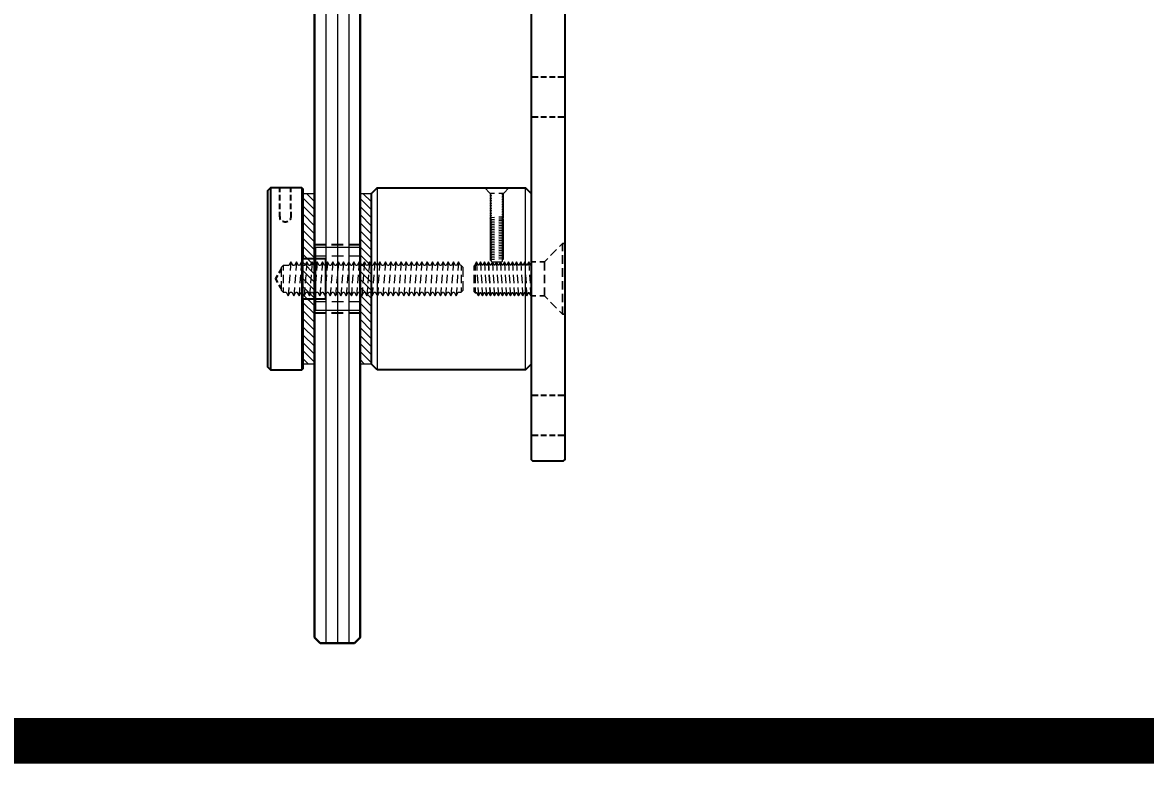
# Model space of a CAD drawing. Header units: inches. Extents: x -2661 to 42767, y -1222 to 9099.
# Drawn here: x 2313.48 to 2325.81, y 1856.34 to 1864.49 of the extents above; entities that cross this region are included whole.
import ezdxf
from ezdxf import colors
from ezdxf.entities.mleader import LeaderData, LeaderLine
from ezdxf.math import Vec2, Vec3

# ---------------------------------------------------------------- set-up
doc = ezdxf.new("R2010")
doc.units = ezdxf.units.IN
doc.header["$LTSCALE"] = 12
doc.header["$MEASUREMENT"] = 0
doc.layers.add('S-ANNO-NOTE', color=4, linetype='CONTINUOUS')
doc.layers.add('S-ARCH', color=1, linetype='CONTINUOUS')
doc.styles.add('Arial', font='arial.ttf', dxfattribs={"width": 0.85})

msp = doc.modelspace()

# ---------------------------------------------------------------- linework, layer by layer
at = {"layer": 'S-ANNO-NOTE', "color": 191, "const_width": 0.5}
msp.add_lwpolyline([(2238.1311, 1894.59491), (2336.90137, 1894.59491), (2336.90137, 1856.59491), (2238.1311, 1856.59491)], close=True, dxfattribs=at)
at = {"layer": 'S-ARCH', "lineweight": 5}
for points in [[(2317.06512, 1886.68562), (2317.06512, 1857.66842)], [(2316.93982, 1886.59491), (2316.93982, 1857.66842)], [(2316.81453, 1886.50363), (2316.81453, 1857.66842)], [(2316.68924, 1862.42951), (2316.56395, 1862.5548)], [(2316.68924, 1862.51795), (2316.6008, 1862.60639)], [(2317.3157, 1862.42582), (2317.19041, 1862.55112)], [(2317.3157, 1862.51426), (2317.21989, 1862.60639)], [(2317.3157, 1862.60271), (2317.30833, 1862.60639)], [(2316.68924, 1862.34107), (2316.56395, 1862.46636)], [(2317.3157, 1862.33738), (2317.19041, 1862.46267)], [(2316.68924, 1862.25263), (2316.56395, 1862.37792)], [(2316.68924, 1862.16418), (2316.56395, 1862.28948)], [(2317.3157, 1862.24894), (2317.19041, 1862.37423)], [(2317.3157, 1862.1605), (2317.19041, 1862.28579)], [(2316.68924, 1862.07574), (2316.56395, 1862.20104)], [(2317.3157, 1862.07206), (2317.19041, 1862.19735)], [(2316.68924, 1861.9873), (2316.56395, 1862.11259)], [(2316.68924, 1861.89886), (2316.56395, 1862.02415)], [(2317.3157, 1861.98362), (2317.19041, 1862.10891)], [(2317.3157, 1861.89518), (2317.19041, 1862.02047)], [(2316.68924, 1861.81042), (2316.56395, 1861.93571)], [(2317.3157, 1861.80673), (2317.19041, 1861.93203)], [(2316.68924, 1861.72198), (2316.56395, 1861.84727)], [(2317.3157, 1861.71829), (2317.19041, 1861.84359)], [(2316.68924, 1861.63354), (2316.56395, 1861.75883)], [(2316.68924, 1861.5451), (2316.56395, 1861.67039)], [(2317.3157, 1861.62985), (2317.19041, 1861.75514)], [(2317.3157, 1861.54141), (2317.19041, 1861.6667)], [(2316.68924, 1861.45666), (2316.56395, 1861.58195)], [(2317.3157, 1861.45297), (2317.19041, 1861.57826)], [(2316.68924, 1861.3719), (2316.56395, 1861.49351)], [(2316.68924, 1861.28346), (2316.56395, 1861.40506)], [(2317.3157, 1861.36453), (2317.19041, 1861.48982)], [(2316.68924, 1861.19502), (2316.56395, 1861.31662)], [(2317.3157, 1861.27609), (2317.19041, 1861.40138)], [(2317.3157, 1861.18765), (2317.19041, 1861.31294)], [(2316.68924, 1861.10658), (2316.56395, 1861.22818)], [(2317.3157, 1861.09921), (2317.19041, 1861.2245)], [(2316.68924, 1861.01813), (2316.56395, 1861.13974)], [(2316.68924, 1860.92969), (2316.56395, 1861.0513)], [(2317.3157, 1861.01076), (2317.19041, 1861.13606)], [(2317.3157, 1860.92232), (2317.19041, 1861.04761)], [(2316.68924, 1860.84125), (2316.56395, 1860.96654)], [(2317.3157, 1860.83388), (2317.19041, 1860.95917)], [(2316.68924, 1860.75281), (2316.56395, 1860.8781)], [(2316.62291, 1860.7307), (2316.56395, 1860.78966)], [(2317.3157, 1860.74544), (2317.19041, 1860.87073)], [(2317.23831, 1860.7307), (2317.19041, 1860.78229)]]:
    msp.add_lwpolyline(points, dxfattribs=at)
at = {"layer": 'S-ARCH', "lineweight": 30}
msp.add_lwpolyline([(2316.68924, 1876.8066), (2316.68924, 1857.73107), (2316.75189, 1857.66842), (2317.12776, 1857.66842), (2317.19041, 1857.73107), (2317.19041, 1877.13835)], dxfattribs=at)
at = {"layer": 'S-ARCH', "lineweight": 25}
for points in [[(2319.42355, 1859.66941), (2319.43829, 1859.68415), (2319.43829, 1867.65491), (2319.42355, 1867.66965), (2319.08084, 1867.66965), (2319.0661, 1867.65491), (2319.0661, 1859.68415), (2319.08084, 1859.66941)], [(2316.56395, 1861.44929), (2316.81453, 1861.44929), (2316.81453, 1861.88781), (2316.56395, 1861.88781), (2316.56395, 1862.6543), (2316.54921, 1862.66904), (2316.2065, 1862.66904), (2316.17333, 1862.63587), (2316.17333, 1860.70122), (2316.2065, 1860.66805), (2316.54921, 1860.66805), (2316.56395, 1860.68279)], [(2317.37835, 1860.66805), (2317.3157, 1860.7307), (2317.3157, 1862.60639), (2317.37835, 1862.66904), (2319.00345, 1862.66904), (2319.0661, 1862.60639), (2319.0661, 1860.7307), (2319.00345, 1860.66805)]]:
    msp.add_lwpolyline(points, close=True, dxfattribs=at)
for points in [[(2319.0661, 1863.88879), (2319.14348, 1863.88879)], [(2319.17296, 1863.88879), (2319.23561, 1863.88879)], [(2319.26878, 1863.88879), (2319.33142, 1863.88879)], [(2319.3609, 1863.88879), (2319.43829, 1863.88879)], [(2319.0661, 1863.45027), (2319.14348, 1863.45027)], [(2319.17296, 1863.45027), (2319.23561, 1863.45027)], [(2319.26878, 1863.45027), (2319.33142, 1863.45027)], [(2319.3609, 1863.45027), (2319.43829, 1863.45027)], [(2316.2065, 1862.66904), (2316.2065, 1860.66805)], [(2316.306, 1862.66904), (2316.306, 1862.62113)], [(2316.43129, 1862.62113), (2316.43129, 1862.66904)], [(2316.54921, 1862.66904), (2316.54921, 1860.66805)], [(2316.306, 1862.59165), (2316.306, 1862.529)], [(2316.43129, 1862.529), (2316.43129, 1862.59165)], [(2316.306, 1862.49584), (2316.306, 1862.43319)], [(2316.306, 1862.40371), (2316.306, 1862.35581), (2316.30968, 1862.34475), (2316.30968, 1862.3337), (2316.31705, 1862.32264)], [(2316.43129, 1862.40371), (2316.43129, 1862.35581), (2316.43129, 1862.34475), (2316.4276, 1862.3337), (2316.42392, 1862.32264), (2316.42023, 1862.32264)], [(2316.43129, 1862.43319), (2316.43129, 1862.49584)], [(2316.39812, 1862.30053), (2316.38707, 1862.29685), (2316.37601, 1862.29316), (2316.36496, 1862.29316), (2316.3539, 1862.29685), (2316.34285, 1862.30053), (2316.33916, 1862.30053)], [(2316.81453, 1862.04258), (2316.68924, 1862.04258), (2316.68924, 1861.88781)], [(2317.00247, 1862.04258), (2316.87718, 1862.04258)], [(2317.19041, 1861.88781), (2317.19041, 1862.04258), (2317.06512, 1862.04258)], [(2316.32442, 1861.77357), (2316.29863, 1861.73303)], [(2316.68924, 1861.82516), (2316.68924, 1861.69987)], [(2317.19041, 1861.69987), (2317.19041, 1861.82516)], [(2316.28389, 1861.70724), (2316.26177, 1861.67039), (2316.28389, 1861.62985)], [(2316.29863, 1861.60406), (2316.32442, 1861.56352)], [(2316.68924, 1861.63722), (2316.68924, 1861.51193)], [(2317.19041, 1861.51193), (2317.19041, 1861.63722)], [(2316.68924, 1861.44929), (2316.68924, 1861.29451), (2316.81453, 1861.29451)], [(2317.06512, 1861.29451), (2317.19041, 1861.29451), (2317.19041, 1861.44929)], [(2316.87718, 1861.29451), (2317.00247, 1861.29451)], [(2319.14348, 1860.38799), (2319.0661, 1860.38799)], [(2319.23561, 1860.38799), (2319.17296, 1860.38799)], [(2319.33142, 1860.38799), (2319.26878, 1860.38799)], [(2319.43829, 1860.38799), (2319.3609, 1860.38799)], [(2319.14348, 1859.94947), (2319.0661, 1859.94947)], [(2319.23561, 1859.94947), (2319.17296, 1859.94947)], [(2319.33142, 1859.94947), (2319.26878, 1859.94947)], [(2319.43829, 1859.94947), (2319.3609, 1859.94947)]]:
    msp.add_lwpolyline(points, dxfattribs=at)
at = {"layer": 'S-ARCH', "lineweight": 9}
for points in [[(2317.37835, 1862.66904), (2317.37835, 1860.66805)], [(2319.00345, 1860.66805), (2319.00345, 1862.66904)]]:
    msp.add_lwpolyline(points, dxfattribs=at)
at = {"layer": 'S-ARCH', "lineweight": 13}
for points in [[(2318.66443, 1862.66904), (2318.55756, 1862.66904), (2318.61284, 1862.61008), (2318.62021, 1862.61008), (2318.62758, 1862.60639), (2318.62758, 1862.60271), (2318.61284, 1862.59534), (2318.62758, 1862.58797), (2318.62758, 1862.58428), (2318.61284, 1862.57691), (2318.62758, 1862.56954), (2318.62758, 1862.56586), (2318.61284, 1862.55849), (2318.62758, 1862.55112), (2318.62758, 1862.54743), (2318.61284, 1862.54006), (2318.62758, 1862.53269), (2318.62758, 1862.529), (2318.61284, 1862.52163), (2318.62758, 1862.51426), (2318.62758, 1862.51058), (2318.61284, 1862.50321), (2318.62758, 1862.49584), (2318.62758, 1862.49215), (2318.61284, 1862.48478), (2318.62758, 1862.47741), (2318.62758, 1862.47373), (2318.61284, 1862.46636), (2318.62758, 1862.45899), (2318.62758, 1862.4553), (2318.61284, 1862.44793), (2318.62758, 1862.44056), (2318.62758, 1862.43688), (2318.61284, 1862.42951), (2318.62758, 1862.42214), (2318.62758, 1862.41845), (2318.61284, 1862.41108), (2318.62758, 1862.40371), (2318.62758, 1862.40003), (2318.61284, 1862.39266), (2318.62758, 1862.38529), (2318.62758, 1862.3816), (2318.61284, 1862.37423), (2318.62758, 1862.36686), (2318.62758, 1862.36318), (2318.61284, 1862.35581), (2318.62758, 1862.34844), (2318.62758, 1862.34475), (2318.61284, 1862.33738), (2318.62758, 1862.33001), (2318.62758, 1862.32633), (2318.61284, 1862.31896), (2318.62758, 1862.31159), (2318.62758, 1862.3079), (2318.61284, 1862.30053), (2318.62758, 1862.29316), (2318.62758, 1862.28948), (2318.61284, 1862.28211), (2318.62758, 1862.27474), (2318.62758, 1862.27105), (2318.61284, 1862.26368), (2318.62758, 1862.25631), (2318.62758, 1862.25263), (2318.61284, 1862.24526), (2318.62758, 1862.23789), (2318.62758, 1862.2342), (2318.61284, 1862.22683), (2318.62758, 1862.21946), (2318.62758, 1862.21578), (2318.61284, 1862.20841), (2318.62758, 1862.20104), (2318.62758, 1862.19735), (2318.61284, 1862.18998), (2318.62758, 1862.18261), (2318.62758, 1862.17892), (2318.61284, 1862.17155), (2318.62758, 1862.16418), (2318.62758, 1862.1605), (2318.61284, 1862.15313), (2318.62758, 1862.14576), (2318.62758, 1862.14207), (2318.61284, 1862.1347), (2318.62758, 1862.12733), (2318.62758, 1862.12365), (2318.61284, 1862.11628), (2318.62758, 1862.10891), (2318.62758, 1862.10522), (2318.61284, 1862.09785), (2318.62758, 1862.09048), (2318.62758, 1862.0868), (2318.61284, 1862.07943), (2318.62758, 1862.07206), (2318.62758, 1862.06837), (2318.61284, 1862.061), (2318.62758, 1862.05363), (2318.62758, 1862.04995), (2318.61284, 1862.04258), (2318.62758, 1862.03521), (2318.62758, 1862.03152), (2318.61284, 1862.02415), (2318.62758, 1862.01678), (2318.62758, 1862.0131), (2318.61284, 1862.00573), (2318.62758, 1861.99836), (2318.62758, 1861.99467), (2318.61284, 1861.9873), (2318.62758, 1861.97993), (2318.62758, 1861.97625), (2318.61284, 1861.96888), (2318.62758, 1861.96151), (2318.62758, 1861.95782), (2318.61284, 1861.95045), (2318.62758, 1861.94308), (2318.62758, 1861.9394), (2318.61284, 1861.93203), (2318.62758, 1861.92466), (2318.62758, 1861.92097), (2318.61284, 1861.9136), (2318.62758, 1861.90623), (2318.62758, 1861.90255), (2318.61284, 1861.89518), (2318.62758, 1861.88781), (2318.62758, 1861.88412), (2318.61284, 1861.87675), (2318.62758, 1861.86938), (2318.62758, 1861.86201), (2318.63495, 1861.85464), (2318.7455, 1861.85464), (2318.75287, 1861.86201), (2318.75287, 1861.88044), (2318.76761, 1861.88781), (2318.75287, 1861.89518), (2318.75287, 1861.89886), (2318.76761, 1861.90623), (2318.75287, 1861.9136), (2318.75287, 1861.91729), (2318.76761, 1861.92466), (2318.75287, 1861.93203), (2318.75287, 1861.93571), (2318.76761, 1861.94308), (2318.75287, 1861.95045), (2318.75287, 1861.95414), (2318.76761, 1861.96151), (2318.75287, 1861.96888), (2318.75287, 1861.97256), (2318.76761, 1861.97993), (2318.75287, 1861.9873), (2318.75287, 1861.99099), (2318.76761, 1861.99836), (2318.75287, 1862.00573), (2318.75287, 1862.00941), (2318.76761, 1862.01678), (2318.75287, 1862.02415), (2318.75287, 1862.02784), (2318.76761, 1862.03521), (2318.75287, 1862.04258), (2318.75287, 1862.04626), (2318.76761, 1862.05363), (2318.75287, 1862.061), (2318.75287, 1862.06469), (2318.76761, 1862.07206), (2318.75287, 1862.07943), (2318.75287, 1862.08311), (2318.76761, 1862.09048), (2318.75287, 1862.09785), (2318.75287, 1862.10154), (2318.76761, 1862.10891), (2318.75287, 1862.11628), (2318.75287, 1862.11996), (2318.76761, 1862.12733), (2318.75287, 1862.1347), (2318.75287, 1862.13839), (2318.76761, 1862.14576), (2318.75287, 1862.15313), (2318.75287, 1862.15681), (2318.76761, 1862.16418), (2318.75287, 1862.17155), (2318.75287, 1862.17524), (2318.76761, 1862.18261), (2318.75287, 1862.18998), (2318.75287, 1862.19367), (2318.76761, 1862.20104), (2318.75287, 1862.20841), (2318.75287, 1862.21209), (2318.76761, 1862.21946), (2318.75287, 1862.22683), (2318.75287, 1862.23052), (2318.76761, 1862.23789), (2318.75287, 1862.24526), (2318.75287, 1862.24894), (2318.76761, 1862.25631), (2318.75287, 1862.26), (2318.75287, 1862.26737), (2318.76761, 1862.27474), (2318.75287, 1862.27842), (2318.75287, 1862.28579), (2318.76761, 1862.29316), (2318.75287, 1862.29685), (2318.75287, 1862.30422), (2318.76761, 1862.31159), (2318.75287, 1862.31527), (2318.75287, 1862.32264), (2318.76761, 1862.32633), (2318.75287, 1862.3337), (2318.75287, 1862.34107), (2318.76761, 1862.34475), (2318.75287, 1862.35212), (2318.75287, 1862.35949), (2318.76761, 1862.36318), (2318.75287, 1862.37055), (2318.75287, 1862.37792), (2318.76761, 1862.3816), (2318.75287, 1862.38897), (2318.75287, 1862.39634), (2318.76761, 1862.40003), (2318.75287, 1862.4074), (2318.75287, 1862.41477), (2318.76761, 1862.41845), (2318.75287, 1862.42582), (2318.75287, 1862.43319), (2318.76761, 1862.43688), (2318.75287, 1862.44425), (2318.75287, 1862.45162), (2318.76761, 1862.4553), (2318.75287, 1862.46267), (2318.75287, 1862.47004), (2318.76761, 1862.47373), (2318.75287, 1862.4811), (2318.75287, 1862.48847), (2318.76761, 1862.49215), (2318.75287, 1862.49952), (2318.75287, 1862.50689), (2318.76761, 1862.51058), (2318.75287, 1862.51795), (2318.75287, 1862.52532), (2318.76761, 1862.529), (2318.75287, 1862.53637), (2318.75287, 1862.54374), (2318.76761, 1862.54743), (2318.75287, 1862.5548), (2318.75287, 1862.56217), (2318.76761, 1862.56586), (2318.75287, 1862.57323), (2318.75287, 1862.5806), (2318.76761, 1862.58428), (2318.75287, 1862.59165), (2318.75287, 1862.59902), (2318.76761, 1862.60271), (2318.76024, 1862.61008)], [(2318.71233, 1862.61008), (2318.76761, 1862.61008), (2318.82288, 1862.66904), (2318.71233, 1862.66904)], [(2318.61284, 1862.61008), (2318.66443, 1862.61008)], [(2318.66443, 1862.34107), (2318.61284, 1862.33738)], [(2318.66443, 1862.32264), (2318.61284, 1862.31896)], [(2318.66443, 1862.30422), (2318.61284, 1862.30053)], [(2318.66443, 1862.28579), (2318.61284, 1862.28211)], [(2318.66443, 1862.26737), (2318.61284, 1862.26368)], [(2318.76761, 1862.34475), (2318.71233, 1862.34475)], [(2318.76761, 1862.32633), (2318.71233, 1862.32633)], [(2318.76761, 1862.31159), (2318.71233, 1862.3079)], [(2318.76761, 1862.29316), (2318.71233, 1862.28948)], [(2318.76761, 1862.27474), (2318.71233, 1862.27105)], [(2318.66443, 1862.24894), (2318.61284, 1862.24526)], [(2318.66443, 1862.23052), (2318.61284, 1862.22683)], [(2318.66443, 1862.21209), (2318.61284, 1862.20841)], [(2318.66443, 1862.19367), (2318.61284, 1862.18998)], [(2318.66443, 1862.17524), (2318.61284, 1862.17155)], [(2318.66443, 1862.15681), (2318.61284, 1862.15313)], [(2318.76761, 1862.25631), (2318.71233, 1862.25263)], [(2318.76761, 1862.23789), (2318.71233, 1862.2342)], [(2318.76761, 1862.21946), (2318.71233, 1862.21578)], [(2318.76761, 1862.20104), (2318.71233, 1862.19735)], [(2318.76761, 1862.18261), (2318.71233, 1862.17892)], [(2318.76761, 1862.16418), (2318.71233, 1862.1605)], [(2318.76761, 1862.14576), (2318.71233, 1862.14207)], [(2318.66443, 1862.13839), (2318.61284, 1862.1347)], [(2318.66443, 1862.11996), (2318.61284, 1862.11628)], [(2318.66443, 1862.10154), (2318.61284, 1862.09785)], [(2318.66443, 1862.08311), (2318.61284, 1862.07943)], [(2318.66443, 1862.06469), (2318.61284, 1862.061)], [(2318.66443, 1862.04626), (2318.61284, 1862.04258)], [(2318.66443, 1862.02784), (2318.61284, 1862.02415)], [(2318.76761, 1862.12733), (2318.71233, 1862.12365)], [(2318.76761, 1862.10891), (2318.71233, 1862.10522)], [(2318.76761, 1862.09048), (2318.71233, 1862.0868)], [(2318.76761, 1862.07206), (2318.71233, 1862.06837)], [(2318.76761, 1862.05363), (2318.71233, 1862.04995)], [(2318.76761, 1862.03521), (2318.71233, 1862.03152)], [(2318.66443, 1862.00941), (2318.61284, 1862.00573)], [(2318.66443, 1861.99099), (2318.61284, 1861.9873)], [(2318.66443, 1861.97256), (2318.61284, 1861.96888)], [(2318.66443, 1861.95414), (2318.61284, 1861.95045)], [(2318.66443, 1861.93571), (2318.61284, 1861.93203)], [(2318.66443, 1861.91729), (2318.61284, 1861.9136)], [(2318.66443, 1861.89886), (2318.61284, 1861.89518)], [(2318.76761, 1862.01678), (2318.71233, 1862.0131)], [(2318.76761, 1861.99836), (2318.71233, 1861.99467)], [(2318.76761, 1861.97993), (2318.71233, 1861.97625)], [(2318.76761, 1861.96151), (2318.71233, 1861.95782)], [(2318.76761, 1861.94308), (2318.71233, 1861.9394)], [(2318.76761, 1861.92466), (2318.71233, 1861.92097)], [(2318.76761, 1861.90623), (2318.71233, 1861.90255)], [(2318.32172, 1861.6925), (2318.32172, 1861.79199), (2318.29961, 1861.81411), (2318.29224, 1861.81411), (2318.27013, 1861.85464), (2318.24802, 1861.81411), (2318.23696, 1861.81411), (2318.21485, 1861.85464), (2318.19274, 1861.81411), (2318.178, 1861.81411), (2318.15589, 1861.85464), (2318.13378, 1861.81411), (2318.12273, 1861.81411), (2318.10061, 1861.85464), (2318.0785, 1861.81411), (2318.06376, 1861.81411), (2318.04165, 1861.85464), (2318.01954, 1861.81411), (2318.0048, 1861.81411), (2317.98269, 1861.85464), (2317.96058, 1861.81411), (2317.94953, 1861.81411), (2317.92742, 1861.85464), (2317.90531, 1861.81411), (2317.89057, 1861.81411), (2317.86846, 1861.85464), (2317.84635, 1861.81411), (2317.83529, 1861.81411), (2317.81318, 1861.85464), (2317.79107, 1861.81411), (2317.77633, 1861.81411), (2317.75422, 1861.85464), (2317.73211, 1861.81411), (2317.71737, 1861.81411), (2317.69526, 1861.85464), (2317.67315, 1861.81411), (2317.66209, 1861.81411), (2317.63998, 1861.85464), (2317.61787, 1861.81411), (2317.60313, 1861.81411), (2317.58102, 1861.85464), (2317.55891, 1861.81411), (2317.54786, 1861.81411), (2317.52575, 1861.85464), (2317.50364, 1861.81411), (2317.4889, 1861.81411), (2317.46679, 1861.85464), (2317.44468, 1861.81411), (2317.42994, 1861.81411), (2317.40783, 1861.85464), (2317.38572, 1861.81411), (2317.37466, 1861.81411), (2317.35255, 1861.85464), (2317.33044, 1861.81411), (2317.3157, 1861.81411), (2317.29359, 1861.85464), (2317.27148, 1861.81411), (2317.26042, 1861.81411), (2317.23831, 1861.85464), (2317.21252, 1861.81411), (2317.20146, 1861.81411), (2317.17935, 1861.85464), (2317.15724, 1861.81411), (2317.1425, 1861.81411), (2317.12039, 1861.85464), (2317.09828, 1861.81411), (2317.08723, 1861.81411), (2317.06512, 1861.85464), (2317.04301, 1861.81411), (2317.02827, 1861.81411), (2317.00616, 1861.85464), (2316.98404, 1861.81411), (2316.97299, 1861.81411), (2316.95088, 1861.85464), (2316.92508, 1861.81411), (2316.91403, 1861.81411), (2316.89192, 1861.85464), (2316.86981, 1861.81411), (2316.85507, 1861.81411), (2316.83296, 1861.85464), (2316.81085, 1861.81411), (2316.79979, 1861.81411), (2316.77768, 1861.85464), (2316.75557, 1861.81411), (2316.74083, 1861.81411), (2316.71872, 1861.85464), (2316.69661, 1861.81411), (2316.68556, 1861.81411), (2316.66345, 1861.85464), (2316.63765, 1861.81411), (2316.62659, 1861.81411), (2316.60448, 1861.85464), (2316.58237, 1861.81411), (2316.56763, 1861.81411), (2316.54552, 1861.85464), (2316.52341, 1861.81411), (2316.51236, 1861.81411), (2316.49025, 1861.85464), (2316.46814, 1861.81411), (2316.4534, 1861.81411), (2316.43129, 1861.85464), (2316.40918, 1861.81411), (2316.34653, 1861.81411), (2316.32442, 1861.79199), (2316.32442, 1861.6925)], [(2316.34653, 1861.81411), (2316.34653, 1861.76251)], [(2316.43129, 1861.85464), (2316.42392, 1861.76251)], [(2316.49025, 1861.85464), (2316.48288, 1861.76251)], [(2316.54552, 1861.85464), (2316.53815, 1861.76251)], [(2316.60448, 1861.85464), (2316.59711, 1861.76251)], [(2316.66345, 1861.85464), (2316.65608, 1861.76251)], [(2316.71872, 1861.85464), (2316.71135, 1861.76251)], [(2316.77768, 1861.85464), (2316.77031, 1861.76251)], [(2316.83296, 1861.85464), (2316.82559, 1861.76251)], [(2316.89192, 1861.85464), (2316.88455, 1861.76251)], [(2316.95088, 1861.85464), (2316.94351, 1861.76251)], [(2317.00616, 1861.85464), (2316.99878, 1861.76251)], [(2317.06512, 1861.85464), (2317.05775, 1861.76251)], [(2317.12039, 1861.85464), (2317.11302, 1861.76251)], [(2317.17935, 1861.85464), (2317.17198, 1861.76251)], [(2317.23831, 1861.85464), (2317.23094, 1861.76251)], [(2317.29359, 1861.85464), (2317.28622, 1861.76251)], [(2317.35255, 1861.85464), (2317.34518, 1861.76251)], [(2317.40783, 1861.85464), (2317.40046, 1861.76251)], [(2317.46679, 1861.85464), (2317.45942, 1861.76251)], [(2317.52575, 1861.85464), (2317.51838, 1861.76251)], [(2317.58102, 1861.85464), (2317.57365, 1861.76251)], [(2317.63998, 1861.85464), (2317.63261, 1861.76251)], [(2317.69526, 1861.85464), (2317.68789, 1861.76251)], [(2317.75422, 1861.85464), (2317.74685, 1861.76251)], [(2317.81318, 1861.85464), (2317.80581, 1861.76251)], [(2317.86846, 1861.85464), (2317.86109, 1861.76251)], [(2317.92742, 1861.85464), (2317.92005, 1861.76251)], [(2317.98269, 1861.85464), (2317.97532, 1861.76251)], [(2318.04165, 1861.85464), (2318.03428, 1861.76251)], [(2318.10061, 1861.85464), (2318.09324, 1861.76251)], [(2318.15589, 1861.85464), (2318.14852, 1861.76251)], [(2318.21485, 1861.85464), (2318.20748, 1861.76251)], [(2318.27013, 1861.85464), (2318.26276, 1861.76251)], [(2318.29961, 1861.81411), (2318.29961, 1861.76251)], [(2318.45069, 1861.82148), (2318.45069, 1861.76251)], [(2318.46543, 1861.85464), (2318.46912, 1861.76251)], [(2318.50966, 1861.85464), (2318.51334, 1861.76251)], [(2318.55388, 1861.85464), (2318.55756, 1861.76251)], [(2318.66443, 1861.88044), (2318.61284, 1861.87675)], [(2318.64232, 1861.85464), (2318.646, 1861.76251)], [(2318.68654, 1861.85464), (2318.69022, 1861.76251)], [(2318.76761, 1861.88781), (2318.71233, 1861.88412)], [(2318.73076, 1861.85464), (2318.73444, 1861.76251)], [(2318.77498, 1861.85464), (2318.77866, 1861.76251)], [(2318.8192, 1861.85464), (2318.82288, 1861.76251)], [(2318.86342, 1861.85464), (2318.86711, 1861.76251)], [(2318.90764, 1861.85464), (2318.91133, 1861.76251)], [(2318.95186, 1861.85464), (2318.95555, 1861.76251)], [(2318.99608, 1861.85464), (2318.99977, 1861.76251)], [(2319.0403, 1861.85464), (2319.04399, 1861.76251)], [(2316.34653, 1861.71461), (2316.34653, 1861.62248)], [(2316.42023, 1861.71461), (2316.41286, 1861.62248)], [(2316.47919, 1861.71461), (2316.47182, 1861.62248)], [(2316.53447, 1861.71461), (2316.5271, 1861.62248)], [(2316.59343, 1861.71461), (2316.58606, 1861.62248)], [(2316.65239, 1861.71461), (2316.64502, 1861.62248)], [(2316.70767, 1861.71461), (2316.7003, 1861.62248)], [(2316.76663, 1861.71461), (2316.75926, 1861.62248)], [(2316.8219, 1861.71461), (2316.81453, 1861.62248)], [(2316.88086, 1861.71461), (2316.87349, 1861.62248)], [(2316.93982, 1861.71461), (2316.93245, 1861.62248)], [(2316.9951, 1861.71461), (2316.98773, 1861.62248)], [(2317.05406, 1861.71461), (2317.04669, 1861.62248)], [(2317.10934, 1861.71461), (2317.10197, 1861.62248)], [(2317.1683, 1861.71461), (2317.16093, 1861.62248)], [(2317.22726, 1861.71461), (2317.21989, 1861.62248)], [(2317.28253, 1861.71461), (2317.27516, 1861.62248)], [(2317.34149, 1861.71461), (2317.33412, 1861.62248)], [(2317.39677, 1861.71461), (2317.3894, 1861.62248)], [(2317.45573, 1861.71461), (2317.44836, 1861.62248)], [(2317.51469, 1861.71461), (2317.50732, 1861.62248)], [(2317.56997, 1861.71461), (2317.5626, 1861.62248)], [(2317.62893, 1861.71461), (2317.62156, 1861.62248)], [(2317.6842, 1861.71461), (2317.68052, 1861.62248)], [(2317.74317, 1861.71461), (2317.7358, 1861.62248)], [(2317.80213, 1861.71461), (2317.79476, 1861.62248)], [(2317.8574, 1861.71461), (2317.85003, 1861.62248)], [(2317.91636, 1861.71461), (2317.90899, 1861.62248)], [(2317.97164, 1861.71461), (2317.96795, 1861.62248)], [(2318.0306, 1861.71461), (2318.02323, 1861.62248)], [(2318.08956, 1861.71461), (2318.08219, 1861.62248)], [(2318.14484, 1861.71461), (2318.13747, 1861.62248)], [(2318.2038, 1861.71461), (2318.19643, 1861.62248)], [(2318.25907, 1861.71461), (2318.25539, 1861.62248)], [(2318.29961, 1861.71461), (2318.29961, 1861.62248)], [(2318.45069, 1861.71461), (2318.45069, 1861.62248)], [(2318.47281, 1861.71461), (2318.48018, 1861.62248)], [(2318.51703, 1861.71461), (2318.5244, 1861.62248)], [(2318.56125, 1861.71461), (2318.56862, 1861.62248)], [(2318.64969, 1861.71461), (2318.65706, 1861.62248)], [(2318.69391, 1861.71461), (2318.70128, 1861.62248)], [(2318.73813, 1861.71461), (2318.7455, 1861.62248)], [(2318.78235, 1861.71461), (2318.78972, 1861.62248)], [(2318.82657, 1861.71461), (2318.83394, 1861.62248)], [(2318.87079, 1861.71461), (2318.87816, 1861.62248)], [(2318.91501, 1861.71461), (2318.92238, 1861.62248)], [(2318.95923, 1861.71461), (2318.9666, 1861.62248)], [(2319.00345, 1861.71461), (2319.01082, 1861.62248)], [(2319.04767, 1861.71461), (2319.05504, 1861.62248)], [(2316.32442, 1861.64459), (2316.32442, 1861.5451), (2316.34653, 1861.52299), (2316.3797, 1861.52299), (2316.40181, 1861.48245), (2316.42392, 1861.52299), (2316.43866, 1861.52299), (2316.46077, 1861.48245), (2316.48288, 1861.52299), (2316.49393, 1861.52299), (2316.51973, 1861.48245), (2316.54184, 1861.52299), (2316.55289, 1861.52299), (2316.575, 1861.48245), (2316.59711, 1861.52299), (2316.61185, 1861.52299), (2316.63397, 1861.48245), (2316.65608, 1861.52299), (2316.66713, 1861.52299), (2316.68924, 1861.48245), (2316.71135, 1861.52299), (2316.72609, 1861.52299), (2316.7482, 1861.48245), (2316.77031, 1861.52299), (2316.78137, 1861.52299), (2316.80716, 1861.48245), (2316.82927, 1861.52299), (2316.84033, 1861.52299), (2316.86244, 1861.48245), (2316.88455, 1861.52299), (2316.89929, 1861.52299), (2316.9214, 1861.48245), (2316.94351, 1861.52299), (2316.95456, 1861.52299), (2316.97667, 1861.48245), (2316.99878, 1861.52299), (2317.01353, 1861.52299), (2317.03564, 1861.48245), (2317.05775, 1861.52299), (2317.0688, 1861.52299), (2317.0946, 1861.48245), (2317.11671, 1861.52299), (2317.12776, 1861.52299), (2317.14987, 1861.48245), (2317.17198, 1861.52299), (2317.18672, 1861.52299), (2317.20883, 1861.48245), (2317.23094, 1861.52299), (2317.242, 1861.52299), (2317.26411, 1861.48245), (2317.28622, 1861.52299), (2317.30096, 1861.52299), (2317.32307, 1861.48245), (2317.34518, 1861.52299), (2317.35623, 1861.52299), (2317.38203, 1861.48245), (2317.40414, 1861.52299), (2317.4152, 1861.52299), (2317.43731, 1861.48245), (2317.45942, 1861.52299), (2317.47416, 1861.52299), (2317.49627, 1861.48245), (2317.51838, 1861.52299), (2317.52943, 1861.52299), (2317.55154, 1861.48245), (2317.57365, 1861.52299), (2317.58839, 1861.52299), (2317.6105, 1861.48245), (2317.63261, 1861.52299), (2317.64735, 1861.52299), (2317.66946, 1861.48245), (2317.69157, 1861.52299), (2317.70263, 1861.52299), (2317.72474, 1861.48245), (2317.74685, 1861.52299), (2317.76159, 1861.52299), (2317.7837, 1861.48245), (2317.80581, 1861.52299), (2317.81687, 1861.52299), (2317.83898, 1861.48245), (2317.86109, 1861.52299), (2317.87583, 1861.52299), (2317.89794, 1861.48245), (2317.92005, 1861.52299), (2317.93479, 1861.52299), (2317.9569, 1861.48245), (2317.97901, 1861.52299), (2317.99006, 1861.52299), (2318.01217, 1861.48245), (2318.03428, 1861.52299), (2318.04902, 1861.52299), (2318.07113, 1861.48245), (2318.09324, 1861.52299), (2318.1043, 1861.52299), (2318.12641, 1861.48245), (2318.14852, 1861.52299), (2318.16326, 1861.52299), (2318.18537, 1861.48245), (2318.20748, 1861.52299), (2318.22222, 1861.52299), (2318.24433, 1861.48245), (2318.26644, 1861.52299), (2318.29961, 1861.52299), (2318.32172, 1861.5451), (2318.32172, 1861.64459)], [(2316.34653, 1861.57458), (2316.34653, 1861.52299)], [(2316.40918, 1861.57458), (2316.40181, 1861.48245)], [(2316.46814, 1861.57458), (2316.46077, 1861.48245)], [(2316.52341, 1861.57458), (2316.51973, 1861.48245)], [(2316.58237, 1861.57458), (2316.575, 1861.48245)], [(2316.64134, 1861.57458), (2316.63397, 1861.48245)], [(2316.69661, 1861.57458), (2316.68924, 1861.48245)], [(2316.75557, 1861.57458), (2316.7482, 1861.48245)], [(2316.81085, 1861.57458), (2316.80716, 1861.48245)], [(2316.86981, 1861.57458), (2316.86244, 1861.48245)], [(2316.92877, 1861.57458), (2316.9214, 1861.48245)], [(2316.98404, 1861.57458), (2316.97667, 1861.48245)], [(2317.04301, 1861.57458), (2317.03564, 1861.48245)], [(2317.09828, 1861.57458), (2317.0946, 1861.48245)], [(2317.15724, 1861.57458), (2317.14987, 1861.48245)], [(2317.2162, 1861.57458), (2317.20883, 1861.48245)], [(2317.27148, 1861.57458), (2317.26411, 1861.48245)], [(2317.33044, 1861.57458), (2317.32307, 1861.48245)], [(2317.3894, 1861.57458), (2317.38203, 1861.48245)], [(2317.44468, 1861.57458), (2317.43731, 1861.48245)], [(2317.50364, 1861.57458), (2317.49627, 1861.48245)], [(2317.55891, 1861.57458), (2317.55154, 1861.48245)], [(2317.61787, 1861.57458), (2317.6105, 1861.48245)], [(2317.67683, 1861.57458), (2317.66946, 1861.48245)], [(2317.73211, 1861.57458), (2317.72474, 1861.48245)], [(2317.79107, 1861.57458), (2317.7837, 1861.48245)], [(2317.84635, 1861.57458), (2317.83898, 1861.48245)], [(2317.90531, 1861.57458), (2317.89794, 1861.48245)], [(2317.96427, 1861.57458), (2317.9569, 1861.48245)], [(2318.01954, 1861.57458), (2318.01217, 1861.48245)], [(2318.0785, 1861.57458), (2318.07113, 1861.48245)], [(2318.13378, 1861.57458), (2318.12641, 1861.48245)], [(2318.19274, 1861.57458), (2318.18537, 1861.48245)], [(2318.2517, 1861.57458), (2318.24433, 1861.48245)], [(2318.29961, 1861.57458), (2318.29961, 1861.52299)], [(2318.45069, 1861.57458), (2318.45069, 1861.51562)], [(2318.48018, 1861.57458), (2318.48755, 1861.48245)], [(2318.5244, 1861.57458), (2318.53177, 1861.48245)], [(2318.56862, 1861.57458), (2318.57599, 1861.48245)], [(2318.65706, 1861.57458), (2318.66443, 1861.48245)], [(2318.70128, 1861.57458), (2318.70865, 1861.48245)], [(2318.7455, 1861.57458), (2318.75287, 1861.48245)], [(2318.78972, 1861.57458), (2318.79709, 1861.48245)], [(2318.83394, 1861.57458), (2318.84131, 1861.48245)], [(2318.87816, 1861.57458), (2318.88553, 1861.48245)], [(2318.92238, 1861.57458), (2318.92975, 1861.48245)], [(2318.9666, 1861.57458), (2318.97397, 1861.48245)], [(2319.01082, 1861.57458), (2319.01819, 1861.48245)], [(2319.05504, 1861.57458), (2319.06241, 1861.48245)], [(2319.2135, 1861.57458), (2319.2135, 1861.48245), (2319.2135, 1861.57458)], [(2319.2135, 1861.57458), (2319.2135, 1861.48245), (2319.2135, 1861.57458)], [(2319.41249, 1861.36453), (2319.41249, 1861.27977), (2319.41249, 1861.36453)], [(2319.41249, 1861.36453), (2319.41249, 1861.27977), (2319.41249, 1861.36453)]]:
    msp.add_lwpolyline(points, dxfattribs=at)
at = {"layer": 'S-ARCH', "lineweight": 20}
for points in [[(2316.56395, 1860.7307), (2316.56395, 1862.60639), (2316.68924, 1862.60639), (2316.68924, 1860.7307)], [(2317.19041, 1860.7307), (2317.19041, 1862.60639), (2317.3157, 1862.60639), (2317.3157, 1860.7307)], [(2317.19041, 1862.0131), (2316.7003, 1862.0131), (2316.7003, 1861.32399), (2317.19041, 1861.32399)]]:
    msp.add_lwpolyline(points, close=True, dxfattribs=at)
at = {"layer": 'S-ARCH', "lineweight": 13}
for points in [[(2319.43829, 1861.97256), (2319.43829, 1862.05732), (2319.41249, 1862.05732), (2319.41249, 1861.97256), (2319.41249, 1862.05732), (2319.37933, 1862.02415), (2319.41249, 1862.05732), (2319.41249, 1861.97256), (2319.41249, 1862.05732), (2319.43829, 1862.05732)], [(2319.34616, 1861.99099), (2319.27983, 1861.92466)], [(2319.41249, 1861.92834), (2319.41249, 1861.83253)], [(2319.41249, 1861.92834), (2319.41249, 1861.83253)], [(2319.43829, 1861.83253), (2319.43829, 1861.92834)], [(2319.0661, 1861.82148), (2319.05504, 1861.82148), (2319.0403, 1861.85464), (2319.02556, 1861.82148), (2319.01082, 1861.82148), (2318.99608, 1861.85464), (2318.98134, 1861.82148), (2318.9666, 1861.82148), (2318.95186, 1861.85464), (2318.93712, 1861.82148), (2318.92238, 1861.82148), (2318.90764, 1861.85464), (2318.8929, 1861.82148), (2318.87816, 1861.82148), (2318.86342, 1861.85464), (2318.84868, 1861.82148), (2318.83394, 1861.82148), (2318.8192, 1861.85464), (2318.80446, 1861.82148), (2318.78972, 1861.82148), (2318.77498, 1861.85464), (2318.76024, 1861.82148), (2318.7455, 1861.82148), (2318.73076, 1861.85464), (2318.71602, 1861.82148), (2318.70128, 1861.82148), (2318.68654, 1861.85464), (2318.6718, 1861.82148), (2318.65706, 1861.82148), (2318.64232, 1861.85464), (2318.62758, 1861.82148), (2318.61284, 1861.82148), (2318.5981, 1861.85464), (2318.58336, 1861.82148), (2318.56862, 1861.82148), (2318.55388, 1861.85464), (2318.53914, 1861.82148), (2318.5244, 1861.82148), (2318.50966, 1861.85464), (2318.49492, 1861.82148), (2318.48018, 1861.82148), (2318.46543, 1861.85464), (2318.45069, 1861.82148), (2318.43964, 1861.81042), (2318.43964, 1861.76251), (2318.43964, 1861.81042), (2318.45069, 1861.82148), (2318.46543, 1861.85464), (2318.48018, 1861.82148), (2318.49492, 1861.82148), (2318.50966, 1861.85464), (2318.5244, 1861.82148), (2318.53914, 1861.82148), (2318.55388, 1861.85464), (2318.56862, 1861.82148), (2318.58336, 1861.82148), (2318.5981, 1861.85464), (2318.61284, 1861.82148), (2318.62758, 1861.82148), (2318.64232, 1861.85464), (2318.65706, 1861.82148), (2318.6718, 1861.82148), (2318.68654, 1861.85464), (2318.70128, 1861.82148), (2318.71602, 1861.82148), (2318.73076, 1861.85464), (2318.7455, 1861.82148), (2318.76024, 1861.82148), (2318.77498, 1861.85464), (2318.78972, 1861.82148), (2318.80446, 1861.82148), (2318.8192, 1861.85464), (2318.83394, 1861.82148), (2318.84868, 1861.82148), (2318.86342, 1861.85464), (2318.87816, 1861.82148), (2318.8929, 1861.82148), (2318.90764, 1861.85464), (2318.92238, 1861.82148), (2318.93712, 1861.82148), (2318.95186, 1861.85464), (2318.9666, 1861.82148), (2318.98134, 1861.82148), (2318.99608, 1861.85464), (2319.01082, 1861.82148), (2319.02556, 1861.82148), (2319.0403, 1861.85464), (2319.05504, 1861.82148)], [(2318.60178, 1861.76251), (2318.5981, 1861.85464)], [(2319.11769, 1861.85464), (2319.0661, 1861.85464), (2319.0661, 1861.76251), (2319.0661, 1861.85464)], [(2319.25035, 1861.89149), (2319.2135, 1861.85464), (2319.2135, 1861.76251), (2319.2135, 1861.85464), (2319.16191, 1861.85464), (2319.2135, 1861.85464), (2319.2135, 1861.76251), (2319.2135, 1861.85464)], [(2319.41249, 1861.78462), (2319.41249, 1861.6925)], [(2319.41249, 1861.78462), (2319.41249, 1861.6925)], [(2319.43829, 1861.6925), (2319.43829, 1861.78462)], [(2318.43964, 1861.71461), (2318.43964, 1861.62248)], [(2318.61284, 1861.62248), (2318.60547, 1861.71461)], [(2319.0661, 1861.71461), (2319.0661, 1861.62248)], [(2319.2135, 1861.71461), (2319.2135, 1861.62248)], [(2319.2135, 1861.71461), (2319.2135, 1861.62248)], [(2318.43964, 1861.57458), (2318.43964, 1861.52667), (2318.45069, 1861.51562), (2318.46912, 1861.51562), (2318.48755, 1861.48245), (2318.50229, 1861.51562), (2318.51334, 1861.51562), (2318.53177, 1861.48245), (2318.54651, 1861.51562), (2318.55756, 1861.51562), (2318.57599, 1861.48245), (2318.59073, 1861.51562), (2318.60178, 1861.51562), (2318.62021, 1861.48245), (2318.63495, 1861.51562), (2318.646, 1861.51562), (2318.66443, 1861.48245), (2318.67917, 1861.51562), (2318.69022, 1861.51562), (2318.70865, 1861.48245), (2318.72339, 1861.51562), (2318.73444, 1861.51562), (2318.75287, 1861.48245), (2318.76761, 1861.51562), (2318.77866, 1861.51562), (2318.79709, 1861.48245), (2318.81183, 1861.51562), (2318.82288, 1861.51562), (2318.84131, 1861.48245), (2318.85605, 1861.51562), (2318.86711, 1861.51562), (2318.88553, 1861.48245), (2318.90027, 1861.51562), (2318.91133, 1861.51562), (2318.92975, 1861.48245), (2318.94449, 1861.51562), (2318.95555, 1861.51562), (2318.97397, 1861.48245), (2318.98871, 1861.51562), (2318.99977, 1861.51562), (2319.01819, 1861.48245), (2319.03293, 1861.51562), (2319.04399, 1861.51562), (2319.0661, 1861.48245), (2319.11769, 1861.48245), (2319.0661, 1861.48245), (2319.04399, 1861.51562), (2319.03293, 1861.51562), (2319.01819, 1861.48245), (2318.99977, 1861.51562), (2318.98871, 1861.51562), (2318.97397, 1861.48245), (2318.95555, 1861.51562), (2318.94449, 1861.51562), (2318.92975, 1861.48245), (2318.91133, 1861.51562), (2318.90027, 1861.51562), (2318.88553, 1861.48245), (2318.86711, 1861.51562), (2318.85605, 1861.51562), (2318.84131, 1861.48245), (2318.82288, 1861.51562), (2318.81183, 1861.51562), (2318.79709, 1861.48245), (2318.77866, 1861.51562), (2318.76761, 1861.51562), (2318.75287, 1861.48245), (2318.73444, 1861.51562), (2318.72339, 1861.51562), (2318.70865, 1861.48245), (2318.69022, 1861.51562), (2318.67917, 1861.51562), (2318.66443, 1861.48245), (2318.646, 1861.51562), (2318.63495, 1861.51562), (2318.62021, 1861.48245), (2318.60178, 1861.51562), (2318.59073, 1861.51562), (2318.57599, 1861.48245), (2318.55756, 1861.51562), (2318.54651, 1861.51562), (2318.53177, 1861.48245), (2318.51334, 1861.51562), (2318.50229, 1861.51562), (2318.48755, 1861.48245), (2318.46912, 1861.51562), (2318.45069, 1861.51562), (2318.43964, 1861.52667)], [(2318.62021, 1861.48245), (2318.61284, 1861.57458)], [(2319.0661, 1861.57458), (2319.0661, 1861.48245)], [(2319.41249, 1861.64459), (2319.41249, 1861.55247)], [(2319.41249, 1861.64459), (2319.41249, 1861.55247)], [(2319.43829, 1861.55247), (2319.43829, 1861.64459)], [(2319.16191, 1861.48245), (2319.2135, 1861.48245), (2319.25035, 1861.4456), (2319.2135, 1861.48245)], [(2319.27983, 1861.41243), (2319.34616, 1861.3461)], [(2319.41249, 1861.50456), (2319.41249, 1861.41243)], [(2319.41249, 1861.50456), (2319.41249, 1861.41243)], [(2319.43829, 1861.41243), (2319.43829, 1861.50456)], [(2319.37933, 1861.31294), (2319.41249, 1861.27977), (2319.43829, 1861.27977), (2319.43829, 1861.36453), (2319.43829, 1861.27977), (2319.41249, 1861.27977)]]:
    msp.add_lwpolyline(points, close=True, dxfattribs=at)
at = {"layer": 'S-ARCH', "lineweight": 20}
for points in [[(2316.81822, 1861.91729), (2316.7003, 1861.91729), (2316.7003, 1861.79199)], [(2317.00616, 1861.91729), (2316.88086, 1861.91729)], [(2317.19041, 1861.79199), (2317.19041, 1861.91729), (2317.0688, 1861.91729)], [(2316.7003, 1861.73303), (2316.7003, 1861.60774)], [(2317.19041, 1861.60774), (2317.19041, 1861.73303)], [(2316.7003, 1861.5451), (2316.7003, 1861.4198), (2316.81822, 1861.4198)], [(2317.0688, 1861.4198), (2317.19041, 1861.4198), (2317.19041, 1861.5451)], [(2316.88086, 1861.4198), (2317.00616, 1861.4198)]]:
    msp.add_lwpolyline(points, dxfattribs=at)

# ---------------------------------------------------------------- leaders
at = {"layer": 'S-ANNO-NOTE'}
ml = msp.add_multileader_mtext('Standard', dxfattribs=at)
ml.set_content('\\A1;WELD BLOCK', color=4, style='Arial')
ml.set_leader_properties(color=2)
ml.build(insert=Vec2(0, 0))
ml.multileader.update_dxf_attribs({"dogleg_length": 0.36, "arrow_head_size": 1.3125, "scale": 12})
ctx = ml.context
ctx.base_point, ctx.scale, ctx.char_height, ctx.arrow_head_size, ctx.landing_gap_size, ctx.plane_origin = Vec3(2274.7951, 1861.08665), 12, 1.125, 1.3125, 1.08, Vec3(2244.0205, 1578.11687)
notes = []
notes.append((ctx, [(0, (1, 1, 0), (2273.2951, 1861.08665), (1, 0), 1.5, [(0, [(2266.51106, 1863.395)], 0, [])])]))
ctx.mtext.insert, ctx.mtext.width, ctx.mtext.flow_direction = Vec3(2275.8751, 1861.65874), 9.1639286, 5
ml = msp.add_multileader_mtext('Standard', dxfattribs=at)
ml.set_content('\\A1;WELD BLOCK', color=4, style='Arial')
ml.set_leader_properties(color=2)
ml.build(insert=Vec2(0, 0))
ml.multileader.update_dxf_attribs({"dogleg_length": 0.36, "arrow_head_size": 1.3125, "scale": 12})
ctx = ml.context
ctx.base_point, ctx.scale, ctx.char_height, ctx.arrow_head_size, ctx.landing_gap_size, ctx.plane_origin = Vec3(2250.78588, 1860.58665), 12, 1.125, 1.3125, 1.08, Vec3(2220.01129, 1577.61687)
notes.append((ctx, [(0, (1, 1, 0), (2249.28588, 1860.58665), (1, 0), 1.5, [(0, [(2245.0461, 1862.09491)], 0, [])])]))
ctx.mtext.insert, ctx.mtext.width, ctx.mtext.flow_direction = Vec3(2251.86588, 1861.15874), 9.1639286, 5
ml = msp.add_multileader_mtext('Standard', dxfattribs=at)
ml.set_content('\\A1;WELD BLOCK', color=4, style='Arial')
ml.set_leader_properties(color=2)
ml.build(insert=Vec2(0, 0))
ml.multileader.update_dxf_attribs({"dogleg_length": 0.36, "arrow_head_size": 1.3125, "scale": 12})
ctx = ml.context
ctx.base_point, ctx.scale, ctx.char_height, ctx.arrow_head_size, ctx.landing_gap_size, ctx.plane_origin = Vec3(2299.0361, 1860.58665), 12, 1.125, 1.3125, 1.08, Vec3(2267.99399, 1573.17266)
notes.append((ctx, [(0, (1, 1, 0), (2297.5361, 1860.58665), (1, 0), 1.5, [(0, [(2290.5561, 1861.14244)], 0, [])])]))
ctx.mtext.insert, ctx.mtext.width, ctx.mtext.flow_direction = Vec3(2300.1161, 1861.15874), 9.1639286, 5
for ctx, leaders in notes:
    for number, flags, end, landing, length, lines in leaders:
        leader = LeaderData()
        leader.index, (leader.has_last_leader_line, leader.has_dogleg_vector, leader.attachment_direction) = number, flags
        leader.last_leader_point, leader.dogleg_vector, leader.dogleg_length = Vec3(end), Vec3(landing), length
        for number, points, colour, breaks in lines:
            line = LeaderLine()
            line.index, line.vertices, line.color, line.breaks = number, Vec3.list(points), colors.encode_raw_color(colour), breaks
            leader.lines.append(line)
        ctx.leaders.append(leader)

doc.saveas('drawing.dxf')
